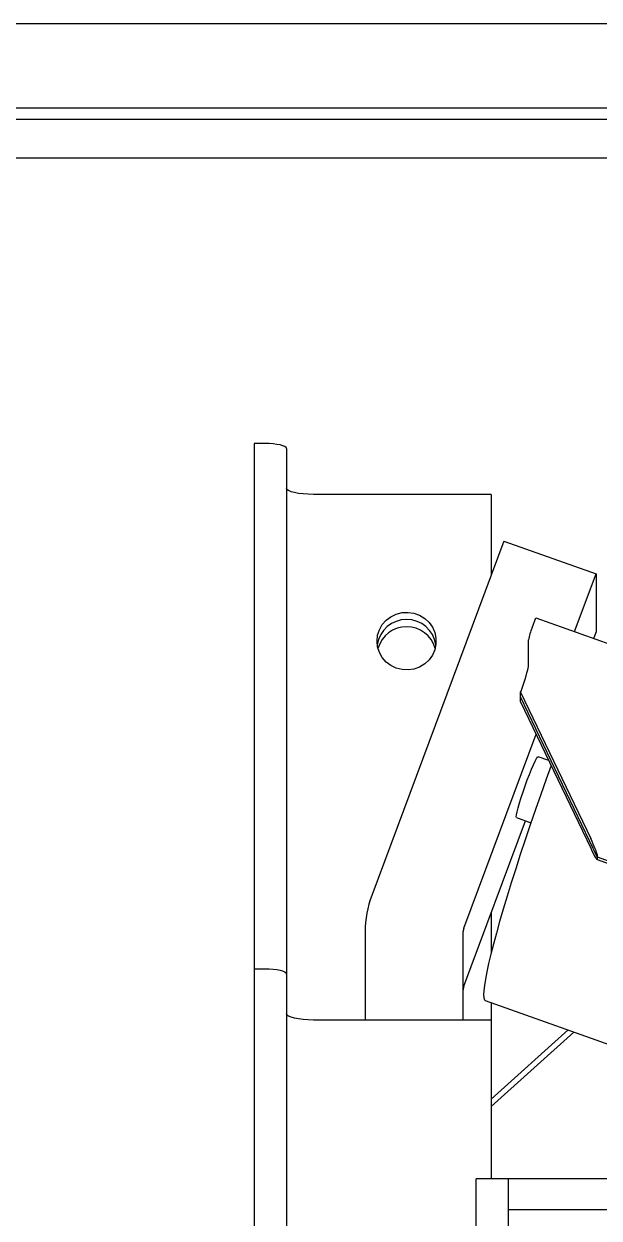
# Model space of a CAD drawing. Header units: millimetres. Extents: x 1293 to 41893, y 1011 to 26911.
# Drawn here: x 23149.8 to 23263.1, y 13949.1 to 14184 of the extents above; entities that cross this region are included whole.
import ezdxf

# ---------------------------------------------------------------- set-up
doc = ezdxf.new("R2010")
doc.units = ezdxf.units.MM
doc.header["$LTSCALE"] = 50
doc.layers.add('CAPA_1', color=7, linetype='Continuous')

msp = doc.modelspace()

# ---------------------------------------------------------------- hatches: boundary and pattern name
at = {"layer": 'CAPA_1', "linetype": 'Continuous', "lineweight": 18}
h = msp.add_hatch(dxfattribs=at)
h.set_pattern_fill('ANSI32', color=256, scale=50, angle=3e-322, style=0)
edge = h.paths.add_edge_path(flags=0)
edge.add_line((23245.2425232, 13882.2460213), (23245.2425232, 13956.7899096))
edge.add_line((23245.2425232, 13956.7899096), (23238.8925232, 13956.7899096))
edge.add_line((23238.8925232, 13956.7899096), (23238.8925232, 13882.2460213))
edge.add_ellipse((23232.5425232, 13882.2460213), major_axis=(0, 6.5170311), ratio=0.9743700648, start_angle=180, end_angle=270, ccw=False)
edge.add_line((23232.5425232, 13875.7289902), (23224.8925232, 13875.7289902))
edge.add_line((23224.8925232, 13875.7289902), (23224.8925232, 13869.2119591))
edge.add_line((23224.8925232, 13869.2119591), (23232.5425232, 13869.2119591))
edge.add_ellipse((23232.5425232, 13882.2460213), major_axis=(0, 13.0340622), ratio=0.9743700648, start_angle=180, end_angle=270)
h = msp.add_hatch(dxfattribs=at)
h.set_pattern_fill('ANSI32', color=256, scale=50, angle=3e-322, style=0)
h.paths.add_polyline_path([(23245.2425232, 13956.7899096), (23245.2425232, 13950.7987979), (24157.2425232, 13950.7987979), (24157.2425232, 13956.7899096)], flags=0)

# ---------------------------------------------------------------- linework, layer by layer
at = {"color": 7, "linetype": 'Continuous', "lineweight": 25}
for p, q in [((23336.726293, 14184.039317), (23134.5758566, 14184.039317)), ((23100.7325232, 14167.5399839), (23346.0608263, 14167.5399839)), ((23100.7325232, 14165.3210185), (23347.1326586, 14165.3210185)), ((23375.2091899, 14157.6059197), (23068.5425232, 14157.6059197)), ((23195.2091899, 14101.4771088), (23195.2091899, 13620.0784339)), ((23197.3292432, 14101.4771088), (23195.2091899, 14101.4771088)), ((23201.5591899, 14100.5255778), (23201.5591899, 13716.4341512)), ((23241.7792432, 14091.4780344), (23206.8508566, 14091.4780344)), ((23241.8758566, 14091.4777862), (23241.8758566, 14075.5739287)), ((23244.3700204, 14082.2509544), (23218.3382409, 14012.5623252)), ((23244.3700204, 14082.2509544), (23262.5178342, 14075.8149829)), ((23258.2800993, 14064.4703135), (23262.5178342, 14075.8149829)), ((23262.5178342, 14075.8149829), (23262.5178342, 14064.3874693)), ((23249.9088685, 14065.2408114), (23250.6339694, 14067.18195)), ((23250.6339694, 14067.18195), (23346.7123571, 14033.1085472)), ((23262.0494393, 14063.1335483), (23262.5178342, 14064.3874693)), ((23249.1860842, 14057.5921178), (23249.1860842, 14062.83049)), ((23247.6697949, 14052.580628), (23247.7381989, 14052.7637496)), ((23247.6697949, 14052.580628), (23261.468092, 14023.748488)), ((23247.6697949, 14050.6760424), (23247.6697949, 14052.580628)), ((23262.7311413, 14020.1569989), (23247.6697949, 14051.6283352)), ((23247.6697949, 14050.6760424), (23261.468092, 14021.8439024)), ((23236.4860546, 14006.1263537), (23250.7349017, 14044.2713687)), ((23253.2104828, 14039.0985347), (23251.1030181, 14039.8459295)), ((23253.0875819, 14039.1421205), (23253.1323142, 14039.2618715)), ((23236.4860546, 13994.6988401), (23248.6428838, 14027.2433981)), ((23246.8581075, 14027.8763542), (23249.6876458, 14026.8728819)), ((23262.7024281, 14019.6393003), (23300.9758566, 14006.0659465)), ((23262.7311413, 14020.6339072), (23262.7311413, 14019.6800907)), ((23262.7311413, 14020.1569989), (23300.9758566, 14006.5938281)), ((23241.8758566, 14009.1276619), (23241.8758566, 14001.295728)), ((23217.0529399, 14005.4598453), (23217.0529399, 13988.0674034)), ((23236.3654399, 13988.0674034), (23236.3654399, 14005.4598453)), ((23197.3292432, 13998.0664777), (23195.2091899, 13998.0664777)), ((23240.6953775, 13991.8827552), (23300.9758566, 13970.5047836)), ((23241.8758566, 13991.4641081), (23241.8758566, 13956.7899096)), ((23241.7792432, 13988.0674034), (23206.8508566, 13988.0674034)), ((23241.8758566, 13972.4756074), (23256.994884, 13986.1022705)), ((23241.8758566, 13971.0471682), (23258.1322361, 13985.698918)), ((23238.8925232, 13882.2460213), (23238.8925232, 13956.7899096)), ((24163.5925232, 13956.7899096), (23238.8925232, 13956.7899096)), ((23245.2425232, 13956.7899096), (23245.2425232, 13875.0283057)), ((23245.2425232, 13950.7987979), (24157.2425232, 13950.7987979))]:
    msp.add_line(p, q, dxfattribs=at)
at = {"color": 7, "linetype": 'Continuous', "lineweight": 25, "flags": 128}
for points in [[(23201.5591899, 14100.5255778), (23201.4779127, 14100.7112123), (23201.2372044, 14100.8897129), (23200.8463153, 14101.0542201), (23200.3202672, 14101.1984118), (23199.6792757, 14101.3167469), (23198.9479737, 14101.4046778), (23198.1544649, 14101.4588254), (23197.3292432, 14101.4771088)], [(23206.8508566, 14091.4780344), (23205.8185036, 14091.5009069), (23204.8258234, 14091.5686456), (23203.9109641, 14091.6786472), (23203.1090832, 14091.8266845), (23202.4509965, 14092.0070685), (23201.961994, 14092.212867), (23201.6608678, 14092.4361715), (23201.5591899, 14092.6684004)], [(23219.3883566, 14062.6042015), (23219.5075094, 14063.7458954), (23219.8600896, 14064.8408482), (23220.4316627, 14065.8442324), (23221.1988283, 14066.7149694), (23222.1301785, 14067.4174111), (23223.1875839, 14067.9227994), (23224.327754, 14068.2104436), (23225.5040103, 14068.2685677), (23226.6681965, 14068.0947919), (23227.7726508, 14067.6962308), (23228.7721568, 14067.0892013), (23229.6257945, 14066.2985554), (23230.2986158, 14065.3566623), (23230.7630755, 14064.3020831), (23231.0001584, 14063.1779924), (23231.0001584, 14062.0304106), (23230.7630755, 14060.9063199), (23230.2986158, 14059.8517407), (23229.6257945, 14058.9098475), (23228.7721568, 14058.1192016), (23227.7726508, 14057.5121722), (23226.6681965, 14057.113611), (23225.5040103, 14056.9398352), (23224.327754, 14056.9979593), (23223.1875839, 14057.2856036), (23222.1301785, 14057.7909919), (23221.1988283, 14058.4934335), (23220.4316627, 14059.3641705), (23219.8600896, 14060.3675548), (23219.5075094, 14061.4625076), (23219.3883566, 14062.6042015)], [(23253.6723356, 14038.1334734), (23252.6871184, 14035.4209139), (23251.6232316, 14032.4404289), (23250.5773626, 14029.456258), (23249.5553605, 14026.4850899), (23248.5629406, 14023.5435405), (23247.605653, 14020.6480603), (23246.6888512, 14017.8148419), (23245.8176624, 14015.0597299), (23244.9969585, 14012.3981318), (23244.2313293, 14009.8449325), (23243.5250565, 14007.4144105), (23242.8820899, 14005.1201583), (23242.3060251, 14002.9750062), (23241.8000838, 14000.9909508), (23241.3670955, 13999.1790877), (23241.0094815, 13997.5495497), (23240.7292417, 13996.1114497), (23240.5279435, 13994.8728302), (23240.4067125, 13993.8406181), (23240.3662267, 13993.0205858), (23240.4067125, 13992.4173195), (23240.5279435, 13992.0341927), (23240.6953775, 13991.8827552)], [(23246.8087349, 14028.0470288), (23246.850466, 14028.43742), (23246.9740555, 14029.0362418), (23247.1747539, 14029.8204818), (23247.4448486, 14030.7600021), (23247.7739599, 14031.8186975), (23248.1494403, 14032.9558828), (23248.5568602, 14034.1278568), (23248.9805628, 14035.2895811), (23249.4042654, 14036.3964112), (23249.8116854, 14037.4058123), (23250.1871658, 14038.2789938), (23250.5162771, 14038.9823997), (23250.7863717, 14039.4889985), (23250.9870702, 14039.779322), (23251.1030181, 14039.8459295)], [(23246.8581075, 14027.8763542), (23246.850466, 14027.8800707), (23246.8087349, 14028.0470288)], [(23201.5591899, 13997.1149468), (23201.4779127, 13997.3005813), (23201.2372044, 13997.4790819), (23200.8463153, 13997.6435891), (23200.3202672, 13997.7877808), (23199.6792757, 13997.9061159), (23198.9479737, 13997.9940468), (23198.1544649, 13998.0481943), (23197.3292432, 13998.0664777)], [(23206.8508566, 13988.0674034), (23205.8185036, 13988.0902759), (23204.8258234, 13988.1580146), (23203.9109641, 13988.2680162), (23203.1090832, 13988.4160535), (23202.4509965, 13988.5964375), (23201.961994, 13988.802236), (23201.6608678, 13989.0255405), (23201.5591899, 13989.2577694)]]:
    msp.add_lwpolyline(points, dxfattribs=at)
at = {"color": 7, "linetype": 'Continuous', "lineweight": 25}
for centre, radius, start, end in [((23241.779248, 14072.6783532), 18.7996812, 89.705564729, 90.000014436), ((23225.2091899, 14061.0370741), 5.8371443, 8.401985647, 171.598014352), ((23225.2091899, 14059.5896009), 5.8522487, 15.725836155, 164.274163845), ((23261.7570018, 14060.374374), 12.8086095, 157.670351254, 168.944773097), ((23224.0039575, 14062.5122221), 25.6582722, 337.670351254, 348.944773097), ((23237.3447081, 14005.4552806), 20.2917687, 159.497837369, 179.987111154), ((23238.2696527, 14005.459417), 1.9042129, 159.497837368, 179.987111154), ((23238.2696527, 13994.0319034), 1.9042129, 159.497837369, 179.987111154), ((23241.779248, 13969.2677215), 18.7996819, 89.705564735, 90.00001443)]:
    msp.add_arc(centre, radius, start, end, dxfattribs=at)
for centre, start_param, end_param in [((23261.468092, 14023.2731034), 3.2878089965, 4.8586053232), ((23261.468092, 14022.3192869), 1.7170126697, 3.2878089965)]:
    msp.add_ellipse(centre, major_axis=(-1.2495718, 2.6802961), ratio=0.0686570063, start_param=start_param, end_param=end_param, dxfattribs=at)

doc.saveas('drawing.dxf')
